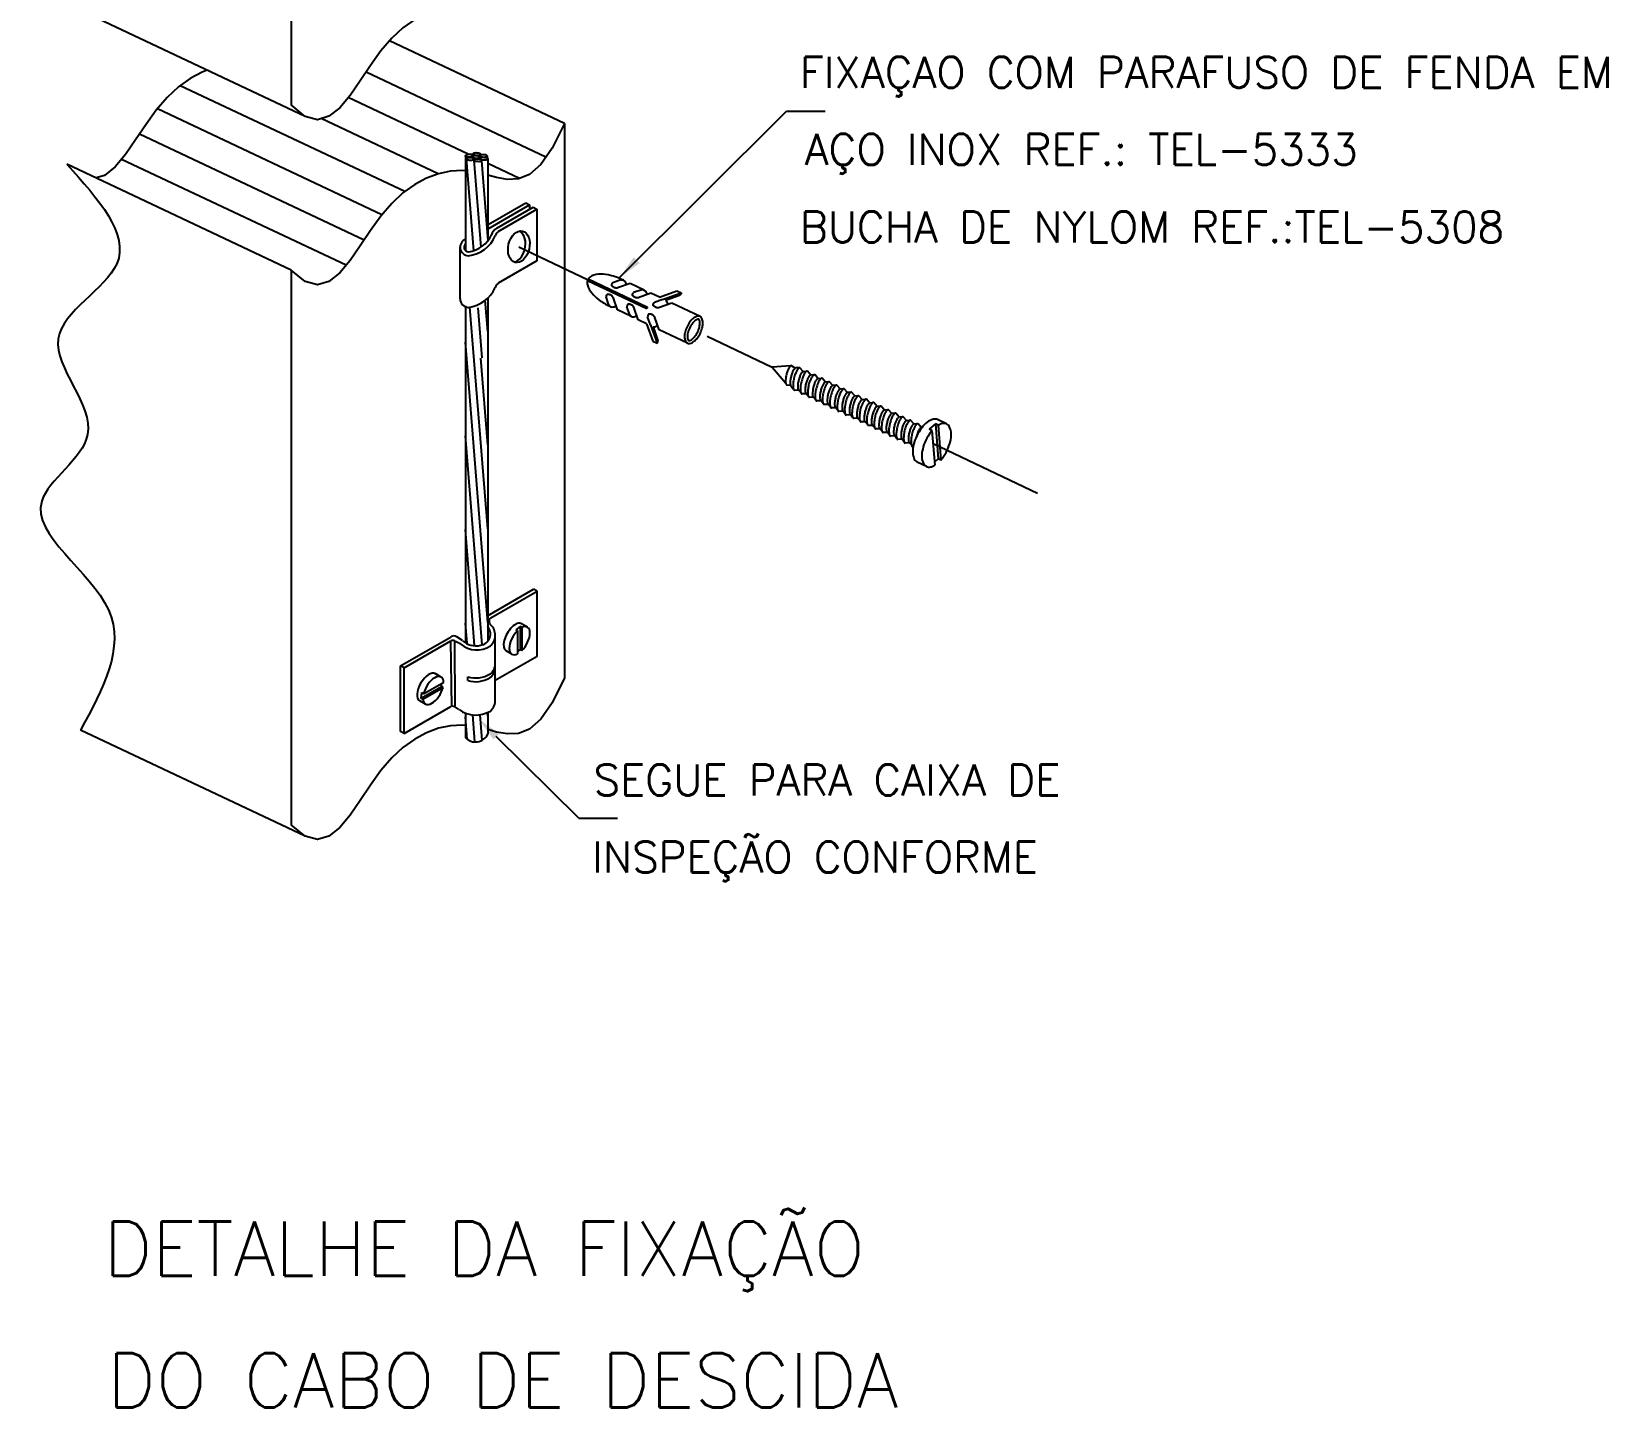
# Model space of a CAD drawing. Header units: millimetres. Extents: x -5079.5 to -5069.3, y -4675.8 to -4657.4.
# Drawn here: x -5079.5 to -5069.31, y -4675.79 to -4666.89 of the extents above; entities that cross this region are included whole.
import ezdxf
from ezdxf.enums import TextEntityAlignment as Align

# ---------------------------------------------------------------- set-up
doc = ezdxf.new("R2010")
doc.units = ezdxf.units.MM
doc.header["$LTSCALE"] = 10
doc.linetypes.add('DASHDOT', pattern=[1, 0.5, -0.25, 0, -0.25])
doc.layers.add('Termotécnica', color=7, linetype='Continuous')
doc.styles.add('r140', font='romans.shx')
doc.styles.add('r80', font='romans.shx')

msp = doc.modelspace()

# ---------------------------------------------------------------- linework, layer by layer
at = {"layer": 'Termotécnica', "color": 2}
for p, q in [((-5077.818, -4663.783), (-5077.818, -4667.368)), ((-5077.729, -4667.443), (-5079.181, -4666.758)), ((-5076.053, -4667.488), (-5077.183, -4666.954)), ((-5075.697, -4668.485), (-5074.618, -4667.408)), ((-5074.618, -4667.408), (-5074.368, -4667.408)), ((-5076.053, -4667.488), (-5076.053, -4668.389)), ((-5077.818, -4668.436), (-5079.269, -4667.751)), ((-5076.692, -4667.698), (-5076.692, -4668.309)), ((-5076.548, -4667.717), (-5076.548, -4668.223)), ((-5076.231, -4668.043), (-5076.231, -4668.377)), ((-5076.726, -4668.622), (-5076.726, -4668.288)), ((-5076.231, -4668.377), (-5076.481, -4668.521)), ((-5076.053, -4668.389), (-5076.053, -4671.073)), ((-5077.818, -4668.436), (-5077.818, -4672.022)), ((-5075.903, -4668.503), (-5075.52, -4668.684)), ((-5075.898, -4668.493), (-5075.515, -4668.675)), ((-5075.687, -4668.499), (-5075.739, -4668.518)), ((-5075.627, -4668.522), (-5075.709, -4668.551)), ((-5075.538, -4668.565), (-5075.627, -4668.522)), ((-5075.553, -4668.563), (-5075.605, -4668.581)), ((-5075.493, -4668.586), (-5075.575, -4668.615)), ((-5075.439, -4668.612), (-5075.493, -4668.586)), ((-5075.439, -4668.612), (-5075.326, -4668.571)), ((-5075.419, -4668.627), (-5075.299, -4668.584)), ((-5075.399, -4668.631), (-5075.308, -4668.599)), ((-5075.326, -4668.571), (-5075.299, -4668.584)), ((-5076.692, -4668.667), (-5076.692, -4669.042)), ((-5076.548, -4668.617), (-5076.548, -4668.99)), ((-5075.765, -4668.662), (-5075.783, -4668.61)), ((-5075.709, -4668.694), (-5075.738, -4668.612)), ((-5075.62, -4668.737), (-5075.709, -4668.694)), ((-5075.63, -4668.726), (-5075.649, -4668.674)), ((-5075.575, -4668.758), (-5075.604, -4668.676)), ((-5075.515, -4668.675), (-5075.52, -4668.684)), ((-5075.419, -4668.627), (-5075.471, -4668.645)), ((-5075.358, -4668.65), (-5075.438, -4668.678)), ((-5075.176, -4668.736), (-5075.358, -4668.65)), ((-5075.521, -4668.784), (-5075.575, -4668.758)), ((-5075.521, -4668.784), (-5075.481, -4668.896)), ((-5075.496, -4668.79), (-5075.515, -4668.738)), ((-5075.496, -4668.79), (-5075.454, -4668.909)), ((-5075.48, -4668.802), (-5075.448, -4668.893)), ((-5075.44, -4668.822), (-5075.468, -4668.742)), ((-5075.481, -4668.896), (-5075.454, -4668.909)), ((-5075.258, -4668.908), (-5075.44, -4668.822)), ((-5076.548, -4668.99), (-5076.548, -4670.835)), ((-5076.692, -4669.042), (-5076.692, -4670.845)), ((-5074.591, -4669.055), (-5074.71, -4669.063)), ((-5074.71, -4669.063), (-5074.622, -4669.168)), ((-5074.561, -4669.07), (-5074.585, -4669.054)), ((-5074.535, -4669.067), (-5074.557, -4669.069)), ((-5074.508, -4669.093), (-5074.53, -4669.067)), ((-5074.488, -4669.091), (-5074.508, -4669.093)), ((-5074.46, -4669.115), (-5074.482, -4669.09)), ((-5074.441, -4669.113), (-5074.46, -4669.115)), ((-5074.412, -4669.138), (-5074.435, -4669.112)), ((-5074.591, -4669.183), (-5074.615, -4669.18)), ((-5074.585, -4669.19), (-5074.572, -4669.206)), ((-5074.536, -4669.213), (-5074.565, -4669.214)), ((-5074.523, -4669.231), (-5074.536, -4669.213)), ((-5074.393, -4669.136), (-5074.412, -4669.138)), ((-5074.365, -4669.161), (-5074.387, -4669.135)), ((-5074.345, -4669.159), (-5074.365, -4669.161)), ((-5074.317, -4669.183), (-5074.339, -4669.158)), ((-5074.298, -4669.181), (-5074.317, -4669.183)), ((-5074.269, -4669.206), (-5074.292, -4669.18)), ((-5074.25, -4669.204), (-5074.269, -4669.206)), ((-5074.222, -4669.228), (-5074.244, -4669.203)), ((-5074.489, -4669.236), (-5074.518, -4669.237)), ((-5074.476, -4669.254), (-5074.489, -4669.236)), ((-5074.441, -4669.258), (-5074.47, -4669.26)), ((-5074.428, -4669.276), (-5074.441, -4669.258)), ((-5074.393, -4669.281), (-5074.422, -4669.282)), ((-5074.38, -4669.299), (-5074.393, -4669.281)), ((-5074.346, -4669.304), (-5074.375, -4669.305)), ((-5074.333, -4669.322), (-5074.346, -4669.304)), ((-5074.202, -4669.226), (-5074.222, -4669.228)), ((-5074.174, -4669.251), (-5074.196, -4669.226)), ((-5074.155, -4669.249), (-5074.174, -4669.251)), ((-5074.126, -4669.274), (-5074.149, -4669.248)), ((-5074.107, -4669.272), (-5074.126, -4669.274)), ((-5074.079, -4669.296), (-5074.101, -4669.271)), ((-5074.059, -4669.294), (-5074.079, -4669.296)), ((-5074.031, -4669.319), (-5074.053, -4669.293)), ((-5074.012, -4669.317), (-5074.031, -4669.319)), ((-5073.983, -4669.342), (-5074.006, -4669.316)), ((-5074.298, -4669.326), (-5074.327, -4669.327)), ((-5074.285, -4669.344), (-5074.298, -4669.326)), ((-5074.25, -4669.349), (-5074.279, -4669.35)), ((-5074.237, -4669.367), (-5074.25, -4669.349)), ((-5074.203, -4669.372), (-5074.232, -4669.373)), ((-5074.19, -4669.39), (-5074.203, -4669.372)), ((-5074.155, -4669.394), (-5074.184, -4669.395)), ((-5074.142, -4669.412), (-5074.155, -4669.394)), ((-5074.107, -4669.417), (-5074.136, -4669.418)), ((-5074.094, -4669.435), (-5074.107, -4669.417)), ((-5073.964, -4669.34), (-5073.983, -4669.342)), ((-5073.936, -4669.364), (-5073.958, -4669.339)), ((-5073.916, -4669.362), (-5073.936, -4669.364)), ((-5073.888, -4669.387), (-5073.91, -4669.361)), ((-5073.869, -4669.385), (-5073.888, -4669.387)), ((-5073.84, -4669.41), (-5073.863, -4669.384)), ((-5073.821, -4669.408), (-5073.84, -4669.41)), ((-5073.793, -4669.432), (-5073.815, -4669.407)), ((-5073.582, -4669.431), (-5073.641, -4669.403)), ((-5074.06, -4669.44), (-5074.089, -4669.441)), ((-5074.047, -4669.458), (-5074.06, -4669.44)), ((-5074.012, -4669.462), (-5074.041, -4669.463)), ((-5073.999, -4669.48), (-5074.012, -4669.462)), ((-5073.964, -4669.485), (-5073.993, -4669.486)), ((-5073.951, -4669.503), (-5073.964, -4669.485)), ((-5073.917, -4669.508), (-5073.946, -4669.509)), ((-5073.904, -4669.526), (-5073.917, -4669.508)), ((-5073.773, -4669.43), (-5073.793, -4669.432)), ((-5073.745, -4669.455), (-5073.767, -4669.429)), ((-5073.654, -4669.431), (-5073.694, -4669.465)), ((-5073.677, -4669.473), (-5073.694, -4669.465)), ((-5073.677, -4669.473), (-5073.659, -4669.698)), ((-5073.654, -4669.431), (-5073.636, -4669.656)), ((-5073.637, -4669.439), (-5073.654, -4669.431)), ((-5073.637, -4669.439), (-5073.619, -4669.664)), ((-5073.869, -4669.53), (-5073.898, -4669.531)), ((-5073.856, -4669.548), (-5073.869, -4669.53)), ((-5073.821, -4669.553), (-5073.85, -4669.554)), ((-5073.808, -4669.571), (-5073.821, -4669.553)), ((-5073.713, -4669.706), (-5073.772, -4669.678)), ((-5073.636, -4669.656), (-5073.66, -4669.677)), ((-5073.619, -4669.664), (-5073.636, -4669.656)), ((-5076.55, -4670.671), (-5076.252, -4670.499)), ((-5076.528, -4670.684), (-5076.229, -4670.512)), ((-5076.229, -4670.512), (-5076.252, -4670.499)), ((-5076.229, -4670.934), (-5076.229, -4670.512)), ((-5076.292, -4670.744), (-5076.329, -4670.723)), ((-5077.112, -4670.995), (-5076.784, -4670.806)), ((-5077.089, -4671.008), (-5076.786, -4670.833)), ((-5076.723, -4670.855), (-5076.757, -4670.837)), ((-5076.711, -4670.831), (-5076.749, -4670.808)), ((-5076.5, -4671.228), (-5076.5, -4670.799)), ((-5076.229, -4670.934), (-5076.5, -4671.09)), ((-5076.393, -4670.919), (-5076.43, -4670.897)), ((-5077.112, -4671.42), (-5077.112, -4670.995)), ((-5077.089, -4671.008), (-5077.112, -4670.995)), ((-5077.089, -4671.433), (-5077.089, -4671.008)), ((-5076.849, -4671.067), (-5076.887, -4671.045)), ((-5076.951, -4671.242), (-5076.988, -4671.221)), ((-5077.089, -4671.433), (-5076.786, -4671.258)), ((-5076.734, -4671.277), (-5076.763, -4671.258)), ((-5076.692, -4671.3), (-5076.692, -4671.459)), ((-5076.548, -4671.296), (-5076.548, -4671.437)), ((-5077.729, -4672.096), (-5079.181, -4671.411)), ((-5077.089, -4671.433), (-5077.112, -4671.42)), ((-5075.96, -4671.98), (-5076.493, -4671.451)), ((-5075.96, -4671.98), (-5075.71, -4671.98))]:
    msp.add_line(p, q, dxfattribs=at)
at = {"layer": 'Termotécnica', "color": 1}
for p, q in [((-5076.172, -4667.706), (-5077.335, -4667.156)), ((-5077.085, -4667.929), (-5078.536, -4667.244)), ((-5076.674, -4667.687), (-5077.45, -4667.321)), ((-5077.232, -4668.078), (-5078.683, -4667.393)), ((-5076.868, -4667.813), (-5077.624, -4667.457)), ((-5077.347, -4668.242), (-5078.799, -4667.557)), ((-5076.644, -4667.685), (-5076.644, -4667.691)), ((-5077.464, -4668.405), (-5078.915, -4667.72)), ((-5076.639, -4668.311), (-5076.686, -4667.715)), ((-5076.649, -4667.704), (-5076.649, -4667.709)), ((-5076.644, -4667.697), (-5076.644, -4667.698)), ((-5076.644, -4667.71), (-5076.644, -4667.711)), ((-5076.636, -4667.718), (-5076.636, -4667.725)), ((-5076.591, -4668.288), (-5076.636, -4667.726)), ((-5076.602, -4667.697), (-5076.602, -4667.701)), ((-5076.599, -4667.706), (-5076.599, -4667.718)), ((-5076.546, -4668.245), (-5076.587, -4667.729)), ((-5076.552, -4667.699), (-5076.552, -4667.711)), ((-5076.343, -4667.843), (-5076.548, -4667.746)), ((-5076.546, -4668.142), (-5076.303, -4668.002)), ((-5076.546, -4668.17), (-5076.279, -4668.015)), ((-5076.49, -4668.165), (-5076.255, -4668.029)), ((-5076.481, -4668.187), (-5076.231, -4668.043)), ((-5076.303, -4668.002), (-5076.279, -4668.015)), ((-5076.279, -4668.015), (-5076.279, -4668.043)), ((-5076.255, -4668.029), (-5076.231, -4668.043)), ((-5076.636, -4669.021), (-5076.663, -4668.676)), ((-5076.584, -4669.003), (-5076.609, -4668.68)), ((-5076.548, -4668.833), (-5076.564, -4668.631)), ((-5076.548, -4670.714), (-5076.692, -4668.902)), ((-5076.548, -4669.565), (-5076.592, -4669.006)), ((-5076.548, -4670.109), (-5076.635, -4669.021)), ((-5076.585, -4670.859), (-5076.692, -4669.508)), ((-5076.633, -4670.864), (-5076.692, -4670.113)), ((-5076.682, -4670.851), (-5076.692, -4670.719)), ((-5076.339, -4670.741), (-5076.367, -4670.761)), ((-5076.339, -4670.741), (-5076.339, -4670.89)), ((-5076.328, -4670.747), (-5076.339, -4670.741)), ((-5076.328, -4670.747), (-5076.328, -4670.896)), ((-5076.78, -4671.257), (-5076.786, -4670.833)), ((-5076.758, -4671.261), (-5076.76, -4670.836)), ((-5076.356, -4670.767), (-5076.367, -4670.761)), ((-5076.356, -4670.767), (-5076.356, -4670.916)), ((-5076.339, -4670.89), (-5076.356, -4670.902)), ((-5076.328, -4670.896), (-5076.339, -4670.89)), ((-5076.978, -4671.203), (-5076.848, -4671.128)), ((-5076.967, -4671.209), (-5076.837, -4671.134)), ((-5076.963, -4671.175), (-5076.833, -4671.1)), ((-5076.848, -4671.128), (-5076.846, -4671.107)), ((-5076.837, -4671.134), (-5076.848, -4671.128)), ((-5076.677, -4671.089), (-5076.677, -4671.066)), ((-5076.978, -4671.203), (-5076.974, -4671.168)), ((-5076.967, -4671.209), (-5076.978, -4671.203)), ((-5076.963, -4671.175), (-5076.974, -4671.168)), ((-5076.681, -4671.469), (-5076.692, -4671.325)), ((-5076.631, -4671.486), (-5076.645, -4671.312)), ((-5076.584, -4671.475), (-5076.597, -4671.311)), ((-5076.548, -4671.32), (-5076.55, -4671.297))]:
    msp.add_line(p, q, dxfattribs=at)
at = {"layer": 'Termotécnica', "color": 1, "linetype": 'DASHDOT'}
for p, q in [((-5076.347, -4668.285), (-5075.9, -4668.498)), ((-5075.13, -4668.863), (-5074.71, -4669.063)), ((-5073.67, -4669.558), (-5072.995, -4669.878))]:
    msp.add_line(p, q, dxfattribs=at)
at = {"layer": 'Termotécnica', "color": 2}
for points in [[(-5076.692, -4666.727), (-5076.711, -4666.725), (-5076.788, -4666.729), (-5076.866, -4666.745), (-5076.943, -4666.774), (-5077.02, -4666.815), (-5077.096, -4666.869), (-5077.169, -4666.937), (-5077.24, -4667.019), (-5077.307, -4667.114), (-5077.373, -4667.213), (-5077.438, -4667.307), (-5077.505, -4667.387), (-5077.575, -4667.442), (-5077.649, -4667.464), (-5077.729, -4667.443), (-5077.818, -4667.368)], [(-5078.362, -4667.144), (-5078.394, -4667.156), (-5078.471, -4667.197), (-5078.547, -4667.252), (-5078.62, -4667.32), (-5078.691, -4667.402), (-5078.758, -4667.496), (-5078.824, -4667.595), (-5078.889, -4667.689), (-5078.956, -4667.769), (-5079.026, -4667.825), (-5079.079, -4667.84)], [(-5076.053, -4667.488), (-5076.131, -4667.647), (-5076.206, -4667.754), (-5076.279, -4667.817), (-5076.35, -4667.846), (-5076.421, -4667.85), (-5076.492, -4667.837), (-5076.548, -4667.822)], [(-5076.692, -4667.794), (-5076.711, -4667.792), (-5076.788, -4667.796), (-5076.866, -4667.813), (-5076.943, -4667.841), (-5077.02, -4667.882), (-5077.096, -4667.937), (-5077.169, -4668.005), (-5077.24, -4668.087), (-5077.307, -4668.181), (-5077.373, -4668.28), (-5077.438, -4668.374), (-5077.505, -4668.454), (-5077.575, -4668.51), (-5077.649, -4668.532), (-5077.729, -4668.51), (-5077.818, -4668.436)], [(-5075.737, -4668.615), (-5075.738, -4668.613), (-5075.739, -4668.611), (-5075.74, -4668.61), (-5075.741, -4668.608), (-5075.742, -4668.607), (-5075.743, -4668.606), (-5075.743, -4668.605), (-5075.744, -4668.604), (-5075.745, -4668.604), (-5075.745, -4668.603), (-5075.746, -4668.602), (-5075.746, -4668.602), (-5075.747, -4668.601), (-5075.747, -4668.601), (-5075.748, -4668.6), (-5075.749, -4668.6), (-5075.749, -4668.6), (-5075.75, -4668.599), (-5075.751, -4668.599), (-5075.751, -4668.598), (-5075.752, -4668.598), (-5075.753, -4668.597), (-5075.754, -4668.597), (-5075.754, -4668.597), (-5075.755, -4668.596), (-5075.756, -4668.596), (-5075.757, -4668.596), (-5075.758, -4668.595), (-5075.759, -4668.595), (-5075.76, -4668.595), (-5075.76, -4668.595), (-5075.761, -4668.594), (-5075.762, -4668.594), (-5075.763, -4668.594), (-5075.764, -4668.594), (-5075.765, -4668.593), (-5075.765, -4668.593), (-5075.766, -4668.593), (-5075.767, -4668.593), (-5075.768, -4668.593), (-5075.768, -4668.593), (-5075.769, -4668.593), (-5075.77, -4668.592), (-5075.771, -4668.592), (-5075.771, -4668.592), (-5075.772, -4668.593), (-5075.773, -4668.593), (-5075.773, -4668.593), (-5075.774, -4668.593), (-5075.774, -4668.593), (-5075.775, -4668.593), (-5075.775, -4668.594), (-5075.776, -4668.594), (-5075.776, -4668.594), (-5075.777, -4668.594), (-5075.777, -4668.595), (-5075.778, -4668.595), (-5075.778, -4668.595), (-5075.778, -4668.596), (-5075.779, -4668.596), (-5075.779, -4668.597), (-5075.779, -4668.597), (-5075.78, -4668.598), (-5075.78, -4668.599), (-5075.781, -4668.599), (-5075.781, -4668.6), (-5075.782, -4668.601), (-5075.782, -4668.603), (-5075.782, -4668.604), (-5075.783, -4668.606), (-5075.783, -4668.608), (-5075.783, -4668.61)], [(-5075.706, -4668.551), (-5075.709, -4668.551), (-5075.711, -4668.551), (-5075.712, -4668.552), (-5075.714, -4668.552), (-5075.715, -4668.552), (-5075.717, -4668.552), (-5075.718, -4668.552), (-5075.719, -4668.552), (-5075.72, -4668.552), (-5075.721, -4668.552), (-5075.722, -4668.551), (-5075.722, -4668.551), (-5075.723, -4668.551), (-5075.724, -4668.551), (-5075.725, -4668.551), (-5075.725, -4668.551), (-5075.726, -4668.551), (-5075.727, -4668.55), (-5075.727, -4668.55), (-5075.728, -4668.55), (-5075.729, -4668.549), (-5075.73, -4668.549), (-5075.731, -4668.549), (-5075.731, -4668.548), (-5075.732, -4668.548), (-5075.733, -4668.548), (-5075.734, -4668.547), (-5075.735, -4668.547), (-5075.735, -4668.546), (-5075.736, -4668.546), (-5075.737, -4668.545), (-5075.738, -4668.545), (-5075.738, -4668.544), (-5075.739, -4668.544), (-5075.74, -4668.543), (-5075.74, -4668.543), (-5075.741, -4668.542), (-5075.742, -4668.542), (-5075.742, -4668.541), (-5075.743, -4668.541), (-5075.743, -4668.54), (-5075.744, -4668.54), (-5075.745, -4668.539), (-5075.745, -4668.538), (-5075.745, -4668.538), (-5075.746, -4668.537), (-5075.746, -4668.537), (-5075.746, -4668.536), (-5075.747, -4668.536), (-5075.747, -4668.535), (-5075.747, -4668.535), (-5075.747, -4668.534), (-5075.747, -4668.534), (-5075.747, -4668.533), (-5075.747, -4668.532), (-5075.747, -4668.532), (-5075.747, -4668.531), (-5075.747, -4668.531), (-5075.747, -4668.53), (-5075.747, -4668.53), (-5075.747, -4668.529), (-5075.747, -4668.529), (-5075.746, -4668.528), (-5075.746, -4668.527), (-5075.746, -4668.526), (-5075.745, -4668.525), (-5075.745, -4668.524), (-5075.744, -4668.523), (-5075.743, -4668.522), (-5075.742, -4668.521), (-5075.741, -4668.519), (-5075.739, -4668.518)], [(-5075.572, -4668.615), (-5075.574, -4668.615), (-5075.576, -4668.615), (-5075.578, -4668.615), (-5075.58, -4668.615), (-5075.581, -4668.616), (-5075.582, -4668.616), (-5075.584, -4668.616), (-5075.585, -4668.616), (-5075.586, -4668.615), (-5075.586, -4668.615), (-5075.587, -4668.615), (-5075.588, -4668.615), (-5075.589, -4668.615), (-5075.589, -4668.615), (-5075.59, -4668.615), (-5075.591, -4668.615), (-5075.592, -4668.614), (-5075.592, -4668.614), (-5075.593, -4668.614), (-5075.594, -4668.614), (-5075.595, -4668.613), (-5075.596, -4668.613), (-5075.596, -4668.613), (-5075.597, -4668.612), (-5075.598, -4668.612), (-5075.599, -4668.611), (-5075.6, -4668.611), (-5075.6, -4668.61), (-5075.601, -4668.61), (-5075.602, -4668.609), (-5075.603, -4668.609), (-5075.603, -4668.608), (-5075.604, -4668.608), (-5075.605, -4668.607), (-5075.605, -4668.607), (-5075.606, -4668.606), (-5075.607, -4668.606), (-5075.607, -4668.605), (-5075.608, -4668.605), (-5075.609, -4668.604), (-5075.609, -4668.604), (-5075.61, -4668.603), (-5075.61, -4668.603), (-5075.611, -4668.602), (-5075.611, -4668.602), (-5075.611, -4668.601), (-5075.612, -4668.601), (-5075.612, -4668.6), (-5075.612, -4668.6), (-5075.613, -4668.599), (-5075.613, -4668.598), (-5075.613, -4668.598), (-5075.613, -4668.597), (-5075.613, -4668.597), (-5075.613, -4668.596), (-5075.613, -4668.596), (-5075.613, -4668.595), (-5075.613, -4668.595), (-5075.613, -4668.594), (-5075.613, -4668.594), (-5075.613, -4668.593), (-5075.612, -4668.592), (-5075.612, -4668.592), (-5075.612, -4668.591), (-5075.612, -4668.59), (-5075.611, -4668.589), (-5075.611, -4668.588), (-5075.61, -4668.587), (-5075.609, -4668.586), (-5075.608, -4668.585), (-5075.607, -4668.583), (-5075.605, -4668.581)], [(-5075.299, -4668.584), (-5075.299, -4668.589), (-5075.303, -4668.594), (-5075.308, -4668.599)], [(-5075.602, -4668.679), (-5075.604, -4668.677), (-5075.605, -4668.675), (-5075.606, -4668.673), (-5075.607, -4668.672), (-5075.607, -4668.671), (-5075.608, -4668.67), (-5075.609, -4668.669), (-5075.61, -4668.668), (-5075.61, -4668.667), (-5075.611, -4668.667), (-5075.611, -4668.666), (-5075.612, -4668.666), (-5075.613, -4668.665), (-5075.613, -4668.665), (-5075.614, -4668.664), (-5075.614, -4668.664), (-5075.615, -4668.663), (-5075.616, -4668.663), (-5075.616, -4668.663), (-5075.617, -4668.662), (-5075.618, -4668.662), (-5075.618, -4668.661), (-5075.619, -4668.661), (-5075.62, -4668.661), (-5075.621, -4668.66), (-5075.622, -4668.66), (-5075.623, -4668.66), (-5075.623, -4668.659), (-5075.624, -4668.659), (-5075.625, -4668.659), (-5075.626, -4668.658), (-5075.627, -4668.658), (-5075.628, -4668.658), (-5075.629, -4668.658), (-5075.629, -4668.657), (-5075.63, -4668.657), (-5075.631, -4668.657), (-5075.632, -4668.657), (-5075.633, -4668.657), (-5075.633, -4668.657), (-5075.634, -4668.656), (-5075.635, -4668.656), (-5075.636, -4668.656), (-5075.636, -4668.656), (-5075.637, -4668.656), (-5075.638, -4668.656), (-5075.638, -4668.656), (-5075.639, -4668.657), (-5075.64, -4668.657), (-5075.64, -4668.657), (-5075.641, -4668.657), (-5075.641, -4668.657), (-5075.642, -4668.658), (-5075.642, -4668.658), (-5075.642, -4668.658), (-5075.643, -4668.659), (-5075.643, -4668.659), (-5075.644, -4668.659), (-5075.644, -4668.66), (-5075.644, -4668.66), (-5075.645, -4668.661), (-5075.645, -4668.661), (-5075.645, -4668.662), (-5075.646, -4668.663), (-5075.646, -4668.663), (-5075.647, -4668.664), (-5075.647, -4668.665), (-5075.648, -4668.666), (-5075.648, -4668.668), (-5075.648, -4668.67), (-5075.649, -4668.672), (-5075.649, -4668.674)], [(-5075.438, -4668.678), (-5075.44, -4668.679), (-5075.442, -4668.679), (-5075.444, -4668.679), (-5075.445, -4668.679), (-5075.447, -4668.679), (-5075.448, -4668.679), (-5075.449, -4668.679), (-5075.45, -4668.679), (-5075.451, -4668.679), (-5075.452, -4668.679), (-5075.453, -4668.679), (-5075.454, -4668.679), (-5075.454, -4668.679), (-5075.455, -4668.679), (-5075.456, -4668.679), (-5075.457, -4668.678), (-5075.457, -4668.678), (-5075.458, -4668.678), (-5075.459, -4668.678), (-5075.46, -4668.677), (-5075.46, -4668.677), (-5075.461, -4668.677), (-5075.462, -4668.676), (-5075.463, -4668.676), (-5075.464, -4668.676), (-5075.464, -4668.675), (-5075.465, -4668.675), (-5075.466, -4668.674), (-5075.467, -4668.674), (-5075.468, -4668.673), (-5075.468, -4668.673), (-5075.469, -4668.672), (-5075.47, -4668.672), (-5075.47, -4668.671), (-5075.471, -4668.671), (-5075.472, -4668.67), (-5075.472, -4668.67), (-5075.473, -4668.669), (-5075.474, -4668.669), (-5075.474, -4668.668), (-5075.475, -4668.668), (-5075.475, -4668.667), (-5075.476, -4668.667), (-5075.476, -4668.666), (-5075.477, -4668.666), (-5075.477, -4668.665), (-5075.478, -4668.664), (-5075.478, -4668.664), (-5075.478, -4668.663), (-5075.478, -4668.663), (-5075.478, -4668.662), (-5075.479, -4668.662), (-5075.479, -4668.661), (-5075.479, -4668.661), (-5075.479, -4668.66), (-5075.479, -4668.66), (-5075.479, -4668.659), (-5075.479, -4668.659), (-5075.479, -4668.658), (-5075.478, -4668.658), (-5075.478, -4668.657), (-5075.478, -4668.656), (-5075.478, -4668.656), (-5075.478, -4668.655), (-5075.477, -4668.654), (-5075.477, -4668.653), (-5075.476, -4668.652), (-5075.476, -4668.651), (-5075.475, -4668.65), (-5075.474, -4668.648), (-5075.472, -4668.647), (-5075.471, -4668.645)], [(-5075.468, -4668.742), (-5075.469, -4668.74), (-5075.47, -4668.739), (-5075.471, -4668.737), (-5075.472, -4668.736), (-5075.473, -4668.735), (-5075.474, -4668.734), (-5075.475, -4668.733), (-5075.475, -4668.732), (-5075.476, -4668.731), (-5075.477, -4668.731), (-5075.477, -4668.73), (-5075.478, -4668.73), (-5075.478, -4668.729), (-5075.479, -4668.729), (-5075.479, -4668.728), (-5075.48, -4668.728), (-5075.481, -4668.727), (-5075.481, -4668.727), (-5075.482, -4668.726), (-5075.483, -4668.726), (-5075.483, -4668.726), (-5075.484, -4668.725), (-5075.485, -4668.725), (-5075.486, -4668.724), (-5075.487, -4668.724), (-5075.487, -4668.724), (-5075.488, -4668.723), (-5075.489, -4668.723), (-5075.49, -4668.723), (-5075.491, -4668.722), (-5075.492, -4668.722), (-5075.493, -4668.722), (-5075.493, -4668.722), (-5075.494, -4668.721), (-5075.495, -4668.721), (-5075.496, -4668.721), (-5075.497, -4668.721), (-5075.497, -4668.721), (-5075.498, -4668.721), (-5075.499, -4668.72), (-5075.5, -4668.72), (-5075.501, -4668.72), (-5075.501, -4668.72), (-5075.502, -4668.72), (-5075.503, -4668.72), (-5075.503, -4668.72), (-5075.504, -4668.72), (-5075.505, -4668.72), (-5075.505, -4668.721), (-5075.506, -4668.721), (-5075.506, -4668.721), (-5075.507, -4668.721), (-5075.507, -4668.721), (-5075.508, -4668.722), (-5075.508, -4668.722), (-5075.509, -4668.722), (-5075.509, -4668.723), (-5075.509, -4668.723), (-5075.51, -4668.724), (-5075.51, -4668.724), (-5075.51, -4668.724), (-5075.511, -4668.725), (-5075.511, -4668.726), (-5075.512, -4668.726), (-5075.512, -4668.727), (-5075.512, -4668.728), (-5075.513, -4668.729), (-5075.513, -4668.73), (-5075.514, -4668.732), (-5075.514, -4668.733), (-5075.514, -4668.735), (-5075.515, -4668.738)], [(-5075.454, -4668.909), (-5075.45, -4668.906), (-5075.448, -4668.9), (-5075.448, -4668.893)], [(-5076.053, -4671.073), (-5076.131, -4671.233), (-5076.206, -4671.34), (-5076.279, -4671.403), (-5076.35, -4671.432), (-5076.421, -4671.435), (-5076.492, -4671.423), (-5076.548, -4671.407)], [(-5076.692, -4671.38), (-5076.711, -4671.378), (-5076.788, -4671.382), (-5076.866, -4671.398), (-5076.943, -4671.427), (-5077.02, -4671.468), (-5077.096, -4671.522), (-5077.169, -4671.59), (-5077.24, -4671.672), (-5077.307, -4671.767), (-5077.373, -4671.866), (-5077.438, -4671.96), (-5077.505, -4672.04), (-5077.575, -4672.095), (-5077.649, -4672.117), (-5077.729, -4672.096), (-5077.818, -4672.022)]]:
    msp.add_lwpolyline(points, dxfattribs=at)
at = {"layer": 'Termotécnica', "color": 1}
for points in [[(-5076.692, -4667.698, -0.207457), (-5076.691, -4667.695, -0.095933), (-5076.686, -4667.691, -0.052726), (-5076.678, -4667.688, -0.039847), (-5076.668, -4667.686, -0.039847), (-5076.658, -4667.686, -0.052726), (-5076.65, -4667.687, -0.095933), (-5076.644, -4667.69, -0.207457), (-5076.642, -4667.693, -0.207457), (-5076.643, -4667.697, -0.095933), (-5076.649, -4667.701, -0.052726), (-5076.656, -4667.704, -0.039847), (-5076.666, -4667.706, -0.039847), (-5076.677, -4667.706, -0.052726), (-5076.684, -4667.704, -0.095933), (-5076.691, -4667.701, -0.207457)], [(-5076.687, -4667.716, -0.207457), (-5076.685, -4667.713, -0.095933), (-5076.679, -4667.71, -0.052726), (-5076.671, -4667.708, -0.039847), (-5076.661, -4667.708, -0.039847), (-5076.651, -4667.709, -0.052726), (-5076.643, -4667.711, -0.095933), (-5076.638, -4667.715, -0.207457), (-5076.636, -4667.718, -0.207457), (-5076.638, -4667.721, -0.095933), (-5076.644, -4667.725, -0.052726), (-5076.652, -4667.727, -0.039847), (-5076.662, -4667.727, -0.039847), (-5076.672, -4667.726, -0.052726), (-5076.68, -4667.723, -0.095933), (-5076.685, -4667.719, -0.207457)], [(-5076.649, -4667.704, -0.207457), (-5076.647, -4667.701, -0.095933), (-5076.641, -4667.697, -0.052726), (-5076.634, -4667.695, -0.039847), (-5076.623, -4667.695, -0.039847), (-5076.613, -4667.696, -0.052726), (-5076.606, -4667.699, -0.095933), (-5076.6, -4667.703, -0.207457), (-5076.599, -4667.706, -0.207457), (-5076.6, -4667.709, -0.095933), (-5076.606, -4667.712, -0.052726), (-5076.614, -4667.714, -0.039847), (-5076.624, -4667.714, -0.039847), (-5076.634, -4667.713, -0.052726), (-5076.642, -4667.711, -0.095933), (-5076.648, -4667.707, -0.207457)], [(-5076.636, -4667.724, -0.207457), (-5076.635, -4667.721, -0.095933), (-5076.629, -4667.718, -0.052726), (-5076.621, -4667.716, -0.039847), (-5076.611, -4667.716, -0.039847), (-5076.601, -4667.717, -0.052726), (-5076.593, -4667.719, -0.095933), (-5076.587, -4667.723, -0.207457), (-5076.586, -4667.727, -0.207457), (-5076.588, -4667.73, -0.095933), (-5076.594, -4667.733, -0.052726), (-5076.601, -4667.735, -0.039847), (-5076.612, -4667.735, -0.039847), (-5076.622, -4667.734, -0.052726), (-5076.629, -4667.732, -0.095933), (-5076.635, -4667.728, -0.207457)]]:
    msp.add_lwpolyline(points, format="xyb", close=True, dxfattribs=at)
for points in [[(-5076.644, -4667.685, -0.207457), (-5076.642, -4667.682, -0.095933), (-5076.636, -4667.679, -0.052726), (-5076.629, -4667.677, -0.039847), (-5076.618, -4667.677, -0.039847), (-5076.608, -4667.678, -0.052726), (-5076.601, -4667.68, -0.095933), (-5076.595, -4667.684, -0.207457), (-5076.594, -4667.687, -0.130458), (-5076.594, -4667.69, -0.095933)], [(-5076.602, -4667.694, -0.049151), (-5076.609, -4667.696, -0.039847), (-5076.619, -4667.696, -0.039847), (-5076.629, -4667.695, -0.052726), (-5076.637, -4667.692, -0.095933), (-5076.643, -4667.688, -0.207457), (-5076.644, -4667.685, -0.207457)], [(-5076.602, -4667.696, -0.207457), (-5076.601, -4667.693, -0.095933), (-5076.595, -4667.69, -0.052726), (-5076.587, -4667.688, -0.039847), (-5076.577, -4667.688, -0.039847), (-5076.567, -4667.689, -0.052726), (-5076.559, -4667.691, -0.095933), (-5076.553, -4667.695, -0.207457), (-5076.552, -4667.699, -0.207457), (-5076.554, -4667.702, -0.095933), (-5076.56, -4667.705, -0.052726), (-5076.567, -4667.707, -0.001764), (-5076.568, -4667.707, -0.039847)], [(-5076.582, -4667.707, -0.023019), (-5076.588, -4667.706, -0.052726), (-5076.595, -4667.703, -0.095933), (-5076.601, -4667.699, -0.207457), (-5076.602, -4667.696, -0.207457)], [(-5076.598, -4667.715, -0.207457), (-5076.596, -4667.712, -0.095933), (-5076.59, -4667.709, -0.052726), (-5076.583, -4667.707, -0.039847), (-5076.572, -4667.707, -0.039847), (-5076.562, -4667.708, -0.052726), (-5076.555, -4667.71, -0.095933), (-5076.549, -4667.714, -0.207457), (-5076.548, -4667.717, -0.207457), (-5076.549, -4667.72, -0.095933), (-5076.555, -4667.724, -0.052726), (-5076.563, -4667.726, -0.039847), (-5076.573, -4667.726, -0.039847), (-5076.583, -4667.725, -0.027092), (-5076.587, -4667.724, -0.095933)], [(-5076.597, -4667.718, -0.1939), (-5076.598, -4667.715, -0.207457)], [(-5074.585, -4669.054, 0.24548), (-5074.591, -4669.055, 0.082009), (-5074.602, -4669.069, 0.04047), (-5074.61, -4669.087, 0.029714), (-5074.618, -4669.112, 0.029714), (-5074.622, -4669.139, 0.04047), (-5074.623, -4669.158, 0.082009), (-5074.619, -4669.175, 0.24548), (-5074.615, -4669.18, 0.24548)], [(-5074.557, -4669.069, 0.24548), (-5074.562, -4669.071, 0.082009), (-5074.573, -4669.084, 0.04047), (-5074.581, -4669.101, 0.029714), (-5074.588, -4669.125, 0.029714), (-5074.593, -4669.151, 0.04047), (-5074.593, -4669.169, 0.082009), (-5074.59, -4669.186, 0.24548), (-5074.585, -4669.19, 0.24548)], [(-5074.53, -4669.067, 0.24548), (-5074.537, -4669.069, 0.082009), (-5074.55, -4669.085, 0.04047), (-5074.56, -4669.106, 0.029714), (-5074.569, -4669.136, 0.029714), (-5074.574, -4669.166, 0.04047), (-5074.575, -4669.189, 0.082009), (-5074.571, -4669.209, 0.24548), (-5074.565, -4669.214, 0.24548)], [(-5074.508, -4669.093, 0.24548), (-5074.513, -4669.094, 0.082009), (-5074.524, -4669.107, 0.04047), (-5074.532, -4669.124, 0.029714), (-5074.539, -4669.149, 0.029714), (-5074.544, -4669.174, 0.04047), (-5074.544, -4669.193, 0.082009), (-5074.541, -4669.209, 0.24548), (-5074.536, -4669.213, 0.24548)], [(-5074.482, -4669.09, 0.24548), (-5074.489, -4669.091, 0.082009), (-5074.503, -4669.108, 0.04047), (-5074.512, -4669.128, 0.029714), (-5074.521, -4669.158, 0.029714), (-5074.527, -4669.189, 0.04047), (-5074.527, -4669.212, 0.082009), (-5074.523, -4669.232, 0.24548), (-5074.518, -4669.237, 0.24548)], [(-5074.46, -4669.115, 0.24548), (-5074.466, -4669.117, 0.082009), (-5074.476, -4669.13, 0.04047), (-5074.484, -4669.147, 0.029714), (-5074.492, -4669.171, 0.029714), (-5074.496, -4669.196, 0.04047), (-5074.497, -4669.215, 0.082009), (-5074.493, -4669.232, 0.24548), (-5074.489, -4669.236, 0.24548)], [(-5074.435, -4669.112, 0.24548), (-5074.442, -4669.114, 0.082009), (-5074.455, -4669.13, 0.04047), (-5074.465, -4669.151, 0.029714), (-5074.474, -4669.181, 0.029714), (-5074.479, -4669.211, 0.04047), (-5074.48, -4669.234, 0.082009), (-5074.475, -4669.255, 0.24548), (-5074.47, -4669.26, 0.24548)], [(-5074.412, -4669.138, 0.24548), (-5074.418, -4669.139, 0.082009), (-5074.429, -4669.153, 0.04047), (-5074.437, -4669.17, 0.029714), (-5074.444, -4669.194, 0.029714), (-5074.448, -4669.219, 0.04047), (-5074.449, -4669.238, 0.082009), (-5074.446, -4669.255, 0.24548), (-5074.441, -4669.258, 0.24548)], [(-5074.387, -4669.135, 0.24548), (-5074.394, -4669.137, 0.082009), (-5074.407, -4669.153, 0.04047), (-5074.417, -4669.174, 0.029714), (-5074.426, -4669.203, 0.029714), (-5074.431, -4669.234, 0.04047), (-5074.432, -4669.257, 0.082009), (-5074.428, -4669.277, 0.24548), (-5074.422, -4669.282, 0.24548)], [(-5074.365, -4669.161, 0.24548), (-5074.37, -4669.162, 0.082009), (-5074.381, -4669.175, 0.04047), (-5074.389, -4669.192, 0.029714), (-5074.396, -4669.217, 0.029714), (-5074.401, -4669.242, 0.04047), (-5074.401, -4669.261, 0.082009), (-5074.398, -4669.277, 0.24548), (-5074.393, -4669.281, 0.24548)], [(-5074.339, -4669.158, 0.24548), (-5074.346, -4669.159, 0.082009), (-5074.36, -4669.176, 0.04047), (-5074.369, -4669.196, 0.029714), (-5074.378, -4669.226, 0.029714), (-5074.384, -4669.257, 0.04047), (-5074.384, -4669.28, 0.082009), (-5074.38, -4669.3, 0.24548), (-5074.375, -4669.305, 0.24548)], [(-5074.317, -4669.183, 0.24548), (-5074.323, -4669.185, 0.082009), (-5074.333, -4669.198, 0.04047), (-5074.341, -4669.215, 0.029714), (-5074.349, -4669.239, 0.029714), (-5074.353, -4669.264, 0.04047), (-5074.354, -4669.283, 0.082009), (-5074.35, -4669.3, 0.24548), (-5074.346, -4669.304, 0.24548)], [(-5074.292, -4669.18, 0.24548), (-5074.299, -4669.182, 0.082009), (-5074.312, -4669.198, 0.04047), (-5074.322, -4669.219, 0.029714), (-5074.331, -4669.249, 0.029714), (-5074.336, -4669.279, 0.04047), (-5074.337, -4669.302, 0.082009), (-5074.332, -4669.323, 0.24548), (-5074.327, -4669.327, 0.24548)], [(-5074.269, -4669.206, 0.24548), (-5074.275, -4669.207, 0.082009), (-5074.286, -4669.221, 0.04047), (-5074.294, -4669.238, 0.029714), (-5074.301, -4669.262, 0.029714), (-5074.305, -4669.287, 0.04047), (-5074.306, -4669.306, 0.082009), (-5074.303, -4669.322, 0.24548), (-5074.298, -4669.326, 0.24548)], [(-5074.244, -4669.203, 0.24548), (-5074.251, -4669.205, 0.082009), (-5074.264, -4669.221, 0.04047), (-5074.274, -4669.242, 0.029714), (-5074.283, -4669.271, 0.029714), (-5074.288, -4669.302, 0.04047), (-5074.289, -4669.325, 0.082009), (-5074.285, -4669.345, 0.24548), (-5074.279, -4669.35, 0.24548)], [(-5074.222, -4669.228, 0.24548), (-5074.227, -4669.23, 0.082009), (-5074.238, -4669.243, 0.04047), (-5074.246, -4669.26, 0.029714), (-5074.253, -4669.285, 0.029714), (-5074.258, -4669.31, 0.04047), (-5074.258, -4669.328, 0.082009), (-5074.255, -4669.345, 0.24548), (-5074.25, -4669.349, 0.24548)], [(-5074.196, -4669.226, 0.24548), (-5074.203, -4669.227, 0.082009), (-5074.217, -4669.244, 0.04047), (-5074.226, -4669.264, 0.029714), (-5074.235, -4669.294, 0.029714), (-5074.241, -4669.325, 0.04047), (-5074.241, -4669.348, 0.082009), (-5074.237, -4669.368, 0.24548), (-5074.232, -4669.373, 0.24548)], [(-5074.174, -4669.251, 0.24548), (-5074.18, -4669.253, 0.082009), (-5074.19, -4669.266, 0.04047), (-5074.198, -4669.283, 0.029714), (-5074.206, -4669.307, 0.029714), (-5074.21, -4669.332, 0.04047), (-5074.211, -4669.351, 0.082009), (-5074.207, -4669.368, 0.24548), (-5074.203, -4669.372, 0.24548)], [(-5074.149, -4669.248, 0.24548), (-5074.156, -4669.25, 0.082009), (-5074.169, -4669.266, 0.04047), (-5074.179, -4669.287, 0.029714), (-5074.188, -4669.317, 0.029714), (-5074.193, -4669.347, 0.04047), (-5074.194, -4669.37, 0.082009), (-5074.189, -4669.391, 0.24548), (-5074.184, -4669.395, 0.24548)], [(-5074.126, -4669.274, 0.24548), (-5074.132, -4669.275, 0.082009), (-5074.143, -4669.289, 0.04047), (-5074.151, -4669.306, 0.029714), (-5074.158, -4669.33, 0.029714), (-5074.162, -4669.355, 0.04047), (-5074.163, -4669.374, 0.082009), (-5074.16, -4669.39, 0.24548), (-5074.155, -4669.394, 0.24548)], [(-5074.101, -4669.271, 0.24548), (-5074.108, -4669.273, 0.082009), (-5074.121, -4669.289, 0.04047), (-5074.131, -4669.31, 0.029714), (-5074.14, -4669.339, 0.029714), (-5074.145, -4669.37, 0.04047), (-5074.146, -4669.393, 0.082009), (-5074.142, -4669.413, 0.24548), (-5074.136, -4669.418, 0.24548)], [(-5074.079, -4669.296, 0.24548), (-5074.084, -4669.298, 0.082009), (-5074.095, -4669.311, 0.04047), (-5074.103, -4669.328, 0.029714), (-5074.11, -4669.353, 0.029714), (-5074.115, -4669.378, 0.04047), (-5074.115, -4669.396, 0.082009), (-5074.112, -4669.413, 0.24548), (-5074.107, -4669.417, 0.24548)], [(-5074.053, -4669.293, 0.24548), (-5074.061, -4669.295, 0.082009), (-5074.074, -4669.311, 0.04047), (-5074.083, -4669.332, 0.029714), (-5074.092, -4669.362, 0.029714), (-5074.098, -4669.393, 0.04047), (-5074.098, -4669.416, 0.082009), (-5074.094, -4669.436, 0.24548), (-5074.089, -4669.441, 0.24548)], [(-5074.031, -4669.319, 0.24548), (-5074.037, -4669.321, 0.082009), (-5074.047, -4669.334, 0.04047), (-5074.055, -4669.351, 0.029714), (-5074.063, -4669.375, 0.029714), (-5074.067, -4669.4, 0.04047), (-5074.068, -4669.419, 0.082009), (-5074.064, -4669.436, 0.24548), (-5074.06, -4669.44, 0.24548)], [(-5074.006, -4669.316, 0.24548), (-5074.013, -4669.318, 0.082009), (-5074.026, -4669.334, 0.04047), (-5074.036, -4669.355, 0.029714), (-5074.045, -4669.385, 0.029714), (-5074.05, -4669.415, 0.04047), (-5074.051, -4669.438, 0.082009), (-5074.046, -4669.459, 0.24548), (-5074.041, -4669.463, 0.24548)], [(-5073.983, -4669.342, 0.24548), (-5073.989, -4669.343, 0.082009), (-5074, -4669.356, 0.04047), (-5074.008, -4669.373, 0.029714), (-5074.015, -4669.398, 0.029714), (-5074.019, -4669.423, 0.04047), (-5074.02, -4669.442, 0.082009), (-5074.017, -4669.458, 0.24548), (-5074.012, -4669.462, 0.24548)], [(-5073.958, -4669.339, 0.24548), (-5073.965, -4669.341, 0.082009), (-5073.978, -4669.357, 0.04047), (-5073.988, -4669.378, 0.029714), (-5073.997, -4669.407, 0.029714), (-5074.002, -4669.438, 0.04047), (-5074.003, -4669.461, 0.082009), (-5073.999, -4669.481, 0.24548), (-5073.993, -4669.486, 0.24548)], [(-5073.936, -4669.364, 0.24548), (-5073.941, -4669.366, 0.082009), (-5073.952, -4669.379, 0.04047), (-5073.96, -4669.396, 0.029714), (-5073.967, -4669.421, 0.029714), (-5073.972, -4669.446, 0.04047), (-5073.972, -4669.464, 0.082009), (-5073.969, -4669.481, 0.24548), (-5073.964, -4669.485, 0.24548)], [(-5073.91, -4669.361, 0.24548), (-5073.918, -4669.363, 0.082009), (-5073.931, -4669.379, 0.04047), (-5073.94, -4669.4, 0.029714), (-5073.949, -4669.43, 0.029714), (-5073.955, -4669.461, 0.04047), (-5073.955, -4669.484, 0.082009), (-5073.951, -4669.504, 0.24548), (-5073.946, -4669.509, 0.24548)], [(-5073.888, -4669.387, 0.24548), (-5073.894, -4669.389, 0.082009), (-5073.904, -4669.402, 0.04047), (-5073.912, -4669.419, 0.029714), (-5073.92, -4669.443, 0.029714), (-5073.924, -4669.468, 0.04047), (-5073.925, -4669.487, 0.082009), (-5073.921, -4669.504, 0.24548), (-5073.917, -4669.508, 0.24548)], [(-5073.863, -4669.384, 0.24548), (-5073.87, -4669.386, 0.082009), (-5073.883, -4669.402, 0.04047), (-5073.893, -4669.423, 0.029714), (-5073.902, -4669.453, 0.029714), (-5073.907, -4669.483, 0.04047), (-5073.908, -4669.506, 0.082009), (-5073.903, -4669.527, 0.24548), (-5073.898, -4669.531, 0.24548)], [(-5073.84, -4669.41, 0.24548), (-5073.846, -4669.411, 0.082009), (-5073.857, -4669.424, 0.04047), (-5073.865, -4669.441, 0.029714), (-5073.872, -4669.466, 0.029714), (-5073.876, -4669.491, 0.04047), (-5073.877, -4669.51, 0.082009), (-5073.874, -4669.526, 0.24548), (-5073.869, -4669.53, 0.24548)], [(-5073.815, -4669.407, 0.24548), (-5073.822, -4669.409, 0.082009), (-5073.835, -4669.425, 0.04047), (-5073.845, -4669.445, 0.029714), (-5073.854, -4669.475, 0.029714), (-5073.859, -4669.506, 0.04047), (-5073.86, -4669.529, 0.082009), (-5073.856, -4669.549, 0.24548), (-5073.85, -4669.554, 0.24548)], [(-5073.793, -4669.432, 0.24548), (-5073.798, -4669.434, 0.082009), (-5073.809, -4669.447, 0.04047), (-5073.817, -4669.464, 0.029714), (-5073.824, -4669.488, 0.029714), (-5073.829, -4669.514, 0.04047), (-5073.829, -4669.532, 0.082009), (-5073.826, -4669.549, 0.24548), (-5073.821, -4669.553, 0.24548)], [(-5073.767, -4669.429, 0.24548), (-5073.775, -4669.431, 0.082009), (-5073.788, -4669.447, 0.04047), (-5073.797, -4669.468, 0.029714), (-5073.806, -4669.498, 0.029714), (-5073.812, -4669.529, 0.04047), (-5073.812, -4669.552, 0.082009), (-5073.808, -4669.572, 0.24548), (-5073.803, -4669.577, 0.24548)], [(-5073.745, -4669.455, 0.24548), (-5073.751, -4669.456, 0.082009), (-5073.761, -4669.47, 0.04047), (-5073.769, -4669.487, 0.029714), (-5073.777, -4669.511, 0.000336), (-5073.777, -4669.511, 0.04047)]]:
    msp.add_lwpolyline(points, format="xyb", dxfattribs=at)
at = {"layer": 'Termotécnica', "color": 2}
for points in [[(-5075.903, -4668.503, 0.153617), (-5075.903, -4668.532, 0.102796), (-5075.876, -4668.584, 0.062165), (-5075.83, -4668.628, 0.048405), (-5075.76, -4668.67, 0.005298), (-5075.751, -4668.674, 0.062165)], [(-5075.67, -4668.502, 0.005298), (-5075.678, -4668.498, 0.048405), (-5075.755, -4668.47, 0.062165), (-5075.818, -4668.462, 0.102796), (-5075.876, -4668.474, 0.153617), (-5075.898, -4668.493, 0.181773)], [(-5075.687, -4668.499, -0.021127), (-5075.686, -4668.498, -0.170198)], [(-5075.686, -4668.498, -0.138405), (-5075.672, -4668.501, -0.174705)], [(-5075.672, -4668.501, -0.174705), (-5075.66, -4668.513, -0.074458), (-5075.654, -4668.532, -0.064948)], [(-5075.555, -4668.563, -0.174705), (-5075.538, -4668.565, -0.174705)], [(-5075.553, -4668.563, -0.021127), (-5075.551, -4668.562, -0.170198)], [(-5075.538, -4668.565, -0.174705), (-5075.526, -4668.577, -0.074458), (-5075.52, -4668.596, -0.064948)], [(-5075.766, -4668.661, 0.174705), (-5075.754, -4668.673, 0.174705)], [(-5075.765, -4668.662, 0.021127), (-5075.764, -4668.664, 0.170198)], [(-5075.754, -4668.673, 0.174705), (-5075.737, -4668.674, 0.074458), (-5075.718, -4668.667, 0.064948)], [(-5075.399, -4668.631, -0.122515), (-5075.391, -4668.641, -0.074458), (-5075.386, -4668.66, -0.064948)], [(-5075.632, -4668.724, 0.174705), (-5075.62, -4668.737, 0.174705)], [(-5075.63, -4668.726, 0.021127), (-5075.63, -4668.728, 0.170198)], [(-5075.62, -4668.737, 0.174705), (-5075.603, -4668.738, 0.074458), (-5075.584, -4668.73, 0.064948)], [(-5075.48, -4668.802, 0.122515), (-5075.468, -4668.802, 0.074458), (-5075.45, -4668.794, 0.064948)], [(-5073.641, -4669.403, 0.174705), (-5073.668, -4669.4, 0.104203), (-5073.709, -4669.42, 0.064948), (-5073.743, -4669.455, 0.051099), (-5073.775, -4669.508, 0.051099), (-5073.796, -4669.566, 0.064948), (-5073.801, -4669.615, 0.104203), (-5073.791, -4669.659, 0.174705), (-5073.772, -4669.678, 0.174705)], [(-5073.677, -4669.473, 0.016409), (-5073.684, -4669.483, 0.051099), (-5073.717, -4669.536, 0.051099), (-5073.737, -4669.594, 0.064948), (-5073.743, -4669.643, 0.104203), (-5073.732, -4669.687, 0.174705), (-5073.713, -4669.706, 0.174705)], [(-5073.619, -4669.664, 0.016409), (-5073.611, -4669.654, 0.051099), (-5073.579, -4669.601, 0.051099), (-5073.558, -4669.543, 0.064948), (-5073.553, -4669.494, 0.104203), (-5073.563, -4669.451, 0.174705), (-5073.582, -4669.431, 0.174705), (-5073.61, -4669.428, 0.06738), (-5073.637, -4669.439, 0.064948)], [(-5073.713, -4669.706, 0.174705), (-5073.686, -4669.709, 0.06738), (-5073.659, -4669.698, 0.064948)]]:
    msp.add_lwpolyline(points, format="xyb", dxfattribs=at)
for points in [[(-5075.258, -4668.908, 0.174705), (-5075.241, -4668.91, 0.104203), (-5075.216, -4668.898, 0.064948), (-5075.194, -4668.876, 0.051099), (-5075.174, -4668.843, 0.051099), (-5075.161, -4668.806, 0.064948), (-5075.158, -4668.776, 0.104203), (-5075.164, -4668.749, 0.174705), (-5075.176, -4668.736, 0.174705), (-5075.193, -4668.735, 0.104203), (-5075.219, -4668.747, 0.064948), (-5075.24, -4668.769, 0.051099), (-5075.26, -4668.802, 0.051099), (-5075.273, -4668.838, 0.064948), (-5075.276, -4668.869, 0.104203), (-5075.27, -4668.896, 0.174705)], [(-5075.25, -4668.891, 0.174705), (-5075.246, -4668.892, 0.104203), (-5075.227, -4668.883, 0.064948), (-5075.209, -4668.864, 0.051099), (-5075.191, -4668.835, 0.051099), (-5075.18, -4668.802, 0.064948), (-5075.177, -4668.776, 0.104203), (-5075.181, -4668.757, 0.174705), (-5075.184, -4668.754, 0.174705), (-5075.189, -4668.753, 0.104203), (-5075.207, -4668.762, 0.064948), (-5075.225, -4668.78, 0.051099), (-5075.243, -4668.81, 0.051099), (-5075.255, -4668.843, 0.064948), (-5075.257, -4668.868, 0.104203), (-5075.253, -4668.888, 0.174705)]]:
    msp.add_lwpolyline(points, format="xyb", close=True, dxfattribs=at)
at = {"layer": 'Termotécnica', "color": 1}
for centre, radius, start, end in [((-5076.454, -4668.228), 0.0725, 119.9976, 164.3596), ((-5076.454, -4668.227), 0.0476, 124.377, 164.3596), ((-5076.671, -4668.288), 0.0554, 110.0843, 267.4896), ((-5076.671, -4668.288), 0.0305, 128.6374, 290.8725), ((-5076.694, -4668.134), 0.21, 275.7495, 337.6191), ((-5076.696, -4668.13), 0.189, 277.3115, 335.6913), ((-5076.626, -4670.89), 0.183, 253.5658, 300.9363), ((-5076.585, -4671.003), 0.0854, 305.9941, 4.2968), ((-5076.58, -4670.983), 0.0802, 305.9941, 4.2968), ((-5076.626, -4670.919), 0.178, 253.248, 300.7267)]:
    msp.add_arc(centre, radius, start, end, dxfattribs=at)
at = {"layer": 'Termotécnica', "color": 2}
for centre, radius, start, end in [((-5076.7, -4668.46), 0.219, 277.0395, 336.329), ((-5076.454, -4668.561), 0.0476, 124.377, 164.3596), ((-5076.671, -4668.622), 0.0554, 179.9976, 267.4896), ((-5076.605, -4670.788), 0.074, 277.7373, 42.5842), ((-5076.51, -4670.707), 0.0296, 129.5255, 192.6409), ((-5076.51, -4670.707), 0.0296, 192.6409, 225.727), ((-5076.591, -4670.797), 0.0912, 309.5122, 48.4523), ((-5076.775, -4670.865), 0.0338, 56.3853, 108.1889), ((-5076.768, -4670.832), 0.0307, 53.3076, 121.5048), ((-5076.624, -4670.733), 0.132, 228.5836, 282.6166), ((-5076.62, -4670.73), 0.162, 230.4995, 303.1737), ((-5076.775, -4671.29), 0.0338, 56.3853, 108.1889), ((-5076.588, -4671.219), 0.0884, 309.957, 5.9172), ((-5076.625, -4671.13), 0.183, 233.5356, 300.9363), ((-5076.628, -4671.397), 0.0897, 224.1539, 333.644)]:
    msp.add_arc(centre, radius, start, end, dxfattribs=at)
msp.add_ellipse((-5076.347, -4668.285), major_axis=(0.024, 0.101), ratio=0.653949, dxfattribs=at)
for centre, major_axis, ratio, start_param, end_param in [((-5076.374, -4668.285), (0.024, 0.101), 0.647033, 3.482658, 6.249758), ((-5076.379, -4670.81), (0.0504, 0.0873), 0.500279, 0, 3.141593), ((-5076.342, -4670.832), (0.0504, 0.0873), 0.500279, 4.209434, 6.927858), ((-5076.342, -4670.832), (0.0504, 0.0873), 0.500279, 1.067604, 3.786429), ((-5076.938, -4671.133), (-0.0507, -0.0878), 0.500279, 3.141593, 6.283185), ((-5076.9, -4671.154), (-0.0507, -0.0878), 0.500279, -0.644673, 2.073751), ((-5076.9, -4671.154), (-0.0507, -0.0878), 0.500279, 2.496756, 5.215581)]:
    msp.add_ellipse(centre, major_axis=major_axis, ratio=ratio, start_param=start_param, end_param=end_param, dxfattribs=at)
msp.add_spline([(-5079.269, -4667.751), (-5078.946, -4668.395), (-5079.324, -4668.88), (-5079.135, -4669.5), (-5079.431, -4669.931), (-5079, -4670.632), (-5079.181, -4671.411)], degree=3, dxfattribs=at)
for points in [[(-5075.604, -4668.353), (-5075.566, -4668.391), (-5075.697, -4668.485)], [(-5076.474, -4671.432), (-5076.511, -4671.47), (-5076.606, -4671.34)]]:
    msp.add_solid(points, dxfattribs=at)

# ---------------------------------------------------------------- texts
at = {"layer": 'Termotécnica', "color": 2, "style": 'r80'}
for s, p in [('FIXAÇAO COM PARAFUSO DE FENDA EM ', (-5074.531, -4667.257)), ('AÇO INOX REF.: TEL-5333', (-5074.499, -4667.756)), ('BUCHA DE NYLOM REF.:TEL-5308', (-5074.53, -4668.257)), ('SEGUE PARA CAIXA DE', (-5075.864, -4671.832)), ('INSPEÇÃO CONFORME', (-5075.872, -4672.331))]:
    msp.add_text(s, height=0.2, dxfattribs=at).set_placement(p)
at = {"layer": 'Termotécnica', "color": 5, "style": 'r140'}
for s, p in [('DETALHE DA FIXAÇÃO ', (-5076.451, -4675.043)), ('DO CABO DE DESCIDA', (-5076.451, -4675.894))]:
    msp.add_text(s, height=0.35, dxfattribs=at).set_placement(p, align=Align.BOTTOM_CENTER)

doc.saveas('drawing.dxf')
